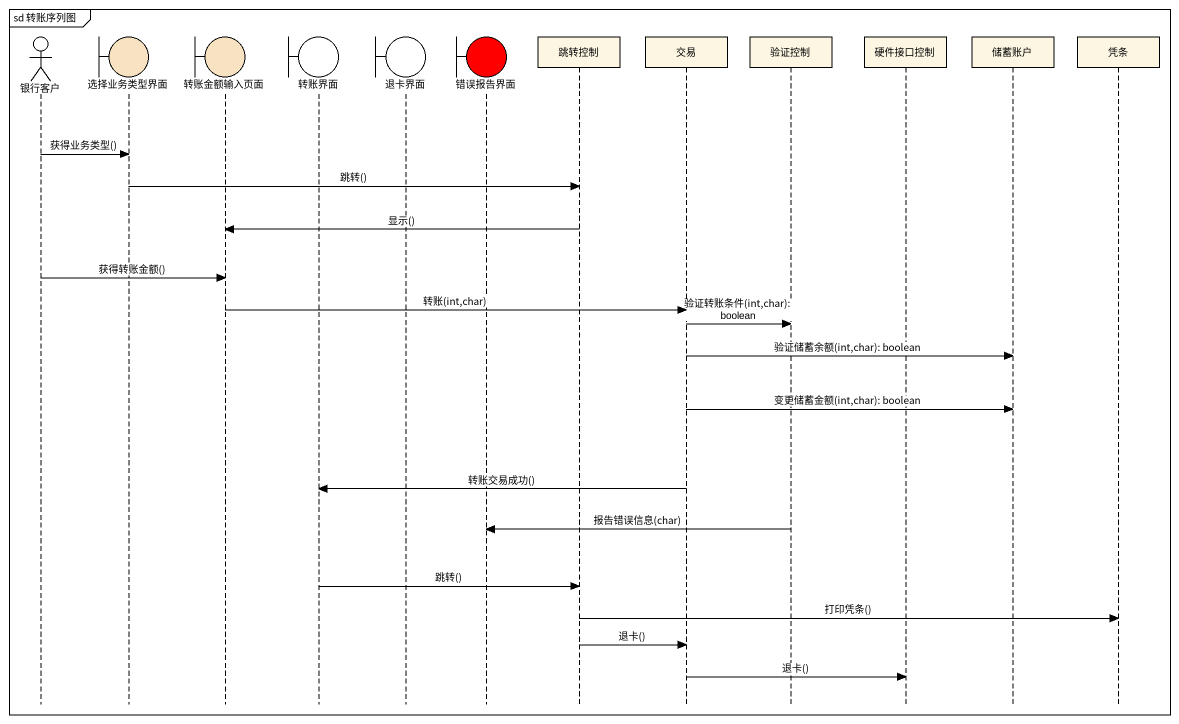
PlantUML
@startuml
mainframe sd 转账序列图
hide footbox
actor 银行客户
boundary 选择业务类型界面 #F8E2C2
boundary 转账金额输入页面 #F8E2C2
boundary 转账界面
boundary 退卡界面
boundary 错误报告界面 #FF0000
participant 跳转控制
participant 交易
participant 验证控制
participant 硬件接口控制
participant 储蓄账户
participant 凭条

银行客户 -> 选择业务类型界面 : 获得业务类型()
选择业务类型界面 -> 跳转控制 : 跳转()
跳转控制 -> 转账金额输入页面 : 显示()
银行客户 -> 转账金额输入页面 : 获得转账金额()
转账金额输入页面 -> 交易 : 转账(int,char)
交易 -> 验证控制 : 验证转账条件(int,char): boolean
交易 -> 储蓄账户 : 验证储蓄余额(int,char): boolean
交易 -> 储蓄账户 : 变更储蓄金额(int,char): boolean
交易 -> 转账界面 : 转账交易成功()
验证控制 -> 错误报告界面 : 报告错误信息(char)
转账界面 -> 跳转控制 : 跳转()
跳转控制 -> 凭条 : 打印凭条()
跳转控制 -> 交易 : 退卡()
交易 -> 硬件接口控制 : 退卡()
@enduml
